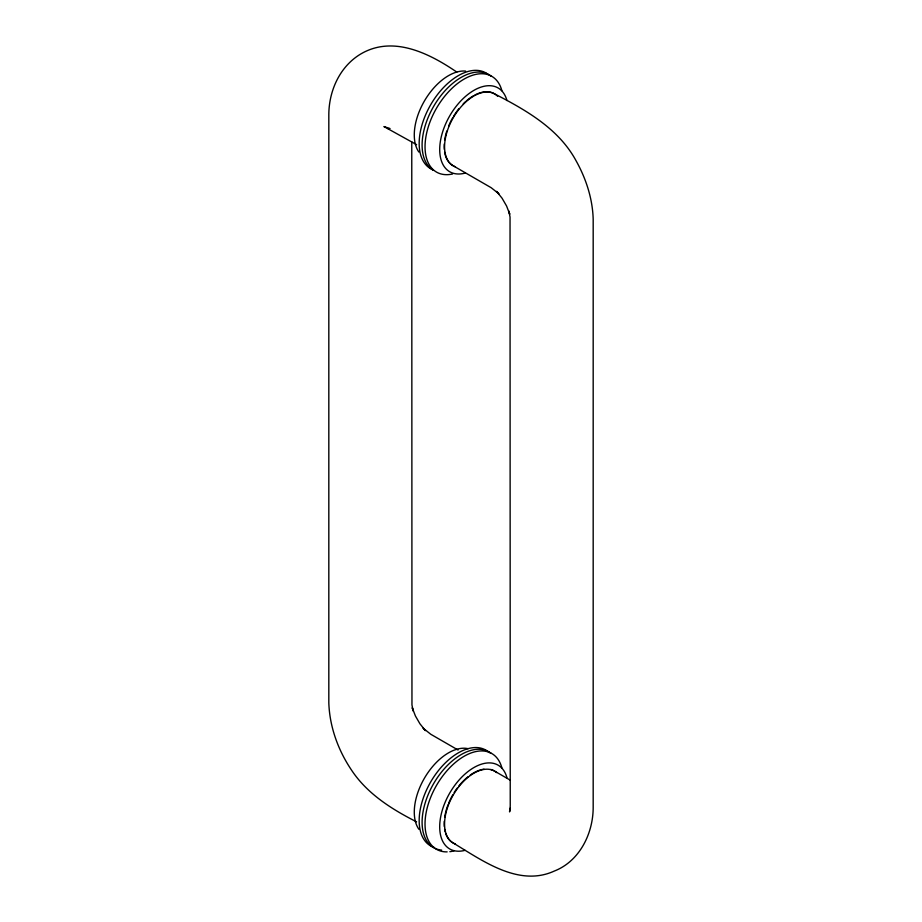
<?xml version="1.0" encoding="UTF-8"?>
<svg xmlns="http://www.w3.org/2000/svg" width="922" height="922" viewBox="0 0 922 922"><rect width="100%" height="100%" fill="white"/><g stroke="black" fill="none" stroke-linecap="round" stroke-linejoin="round"><path stroke-width="1.38" d="M510.35 808.168L509.566 811.913L510.235 806.047L510.039 217.039L508.794 210.988L509.762 214.238L506.581 206.021L502.075 198.218L496.555 191.361L498.883 193.816L491.196 187.719L452.771 165.534A41.467 23.937 -60 0 1 448.91 162.249M387.908 128.619L389.51 128.631M389.983 128.55L383.909 126.544L416.594 144.65M456.793 72.077C429.491 53.418 393.129 35.048 360.963 53.868C339.918 66.292 329.004 90.54 328.82 114.386L328.82 702.875C329.615 726.686 338.051 749.978 351.247 769.697C366.898 793.612 391.562 809.147 416.571 821.836M458.073 750.024L430.805 734.281L423.117 728.184L425.445 730.639L419.925 723.782L415.419 715.979L412.238 707.762L413.206 711.012L411.961 704.961L411.765 141.85M510.362 780.219L494.25 770.919A41.467 23.937 -60 0 0 490.746 769.478M448.115 161.212A41.467 23.937 -60 0 1 444.635 152.176M444.3 149.433A41.467 23.937 -60 0 1 444.266 143.982M444.704 139.948A41.467 23.937 -60 0 1 446.801 131.062M448.611 126.13A41.467 23.937 -60 0 1 452.771 117.647M453.463 116.483A41.467 23.937 -60 0 1 458.845 108.761M463.19 103.886A41.467 23.937 -60 0 1 465.921 101.293M466.981 100.383A41.467 23.937 -60 0 1 473.516 95.761M474.784 95.058A41.467 23.937 -60 0 1 488.176 91.831M489.478 92.004A41.467 23.937 -60 0 1 494.25 93.71C525.644 109.891 558.628 128.492 576.043 160.716C586.012 178.534 592.581 198.622 593.18 219.125L593.18 807.614C593.1 833.661 579.535 861.24 554.306 871.059C518.418 887.471 481.952 860.168 452.771 842.743A41.467 23.937 -60 0 1 445.626 833.384M445.188 831.944A41.467 23.937 -60 0 1 444.635 829.385M444.3 826.642A41.467 23.937 -60 0 1 444.266 821.191M444.704 817.157A41.467 23.937 -60 0 1 448.115 804.56M448.611 803.339A41.467 23.937 -60 0 1 452.771 794.856M454.166 792.54A41.467 23.937 -60 0 1 457.231 788.068M458.845 785.97A41.467 23.937 -60 0 1 468.053 776.716M470.232 775.068A41.467 23.937 -60 0 1 484.015 769.144M434.458 847.583A55.297 31.924 -60 0 1 430.62 782.063A55.297 31.924 -60 0 1 489.282 752.629M418.865 829.235A48.382 27.937 -60 0 1 425.376 776.601A48.382 27.937 -60 0 1 468.099 748.687M455.445 166.813A41.467 23.937 -60 0 1 453.716 116.933A41.467 23.937 -60 0 1 497.626 96.245M455.445 844.022A41.467 23.937 -60 0 1 453.163 795.087A41.467 23.937 -60 0 1 496.693 772.59M452.61 173.993A55.297 31.924 -60 0 1 437.005 107.355A55.297 31.924 -60 0 1 501.891 90.713M433.547 170.397A55.297 31.924 -60 0 1 434.781 104.474A55.297 31.924 -60 0 1 491.138 76.192M465.045 173.117A48.382 27.937 -60 0 1 449.717 115.884A48.382 27.937 -60 0 1 506.95 100.544M433.121 169.913A55.297 31.924 -60 0 1 430.62 104.854A55.297 31.924 -60 0 1 488.211 74.498M418.865 152.026A48.382 27.937 -60 0 1 424.293 101.201A48.382 27.937 -60 0 1 465.598 71.086M447.158 851.882A55.297 31.924 -60 0 1 439.183 781.038A55.297 31.924 -60 0 1 501.891 767.922M454.004 850.856A55.297 31.924 -60 0 1 449.844 851.686M441.65 850.107A55.297 31.924 -60 0 1 431.242 787.999A55.297 31.924 -60 0 1 491.138 753.401M465.045 850.326A48.382 27.937 -60 0 1 449.717 793.081A48.382 27.937 -60 0 1 506.95 777.753"/></g></svg>
